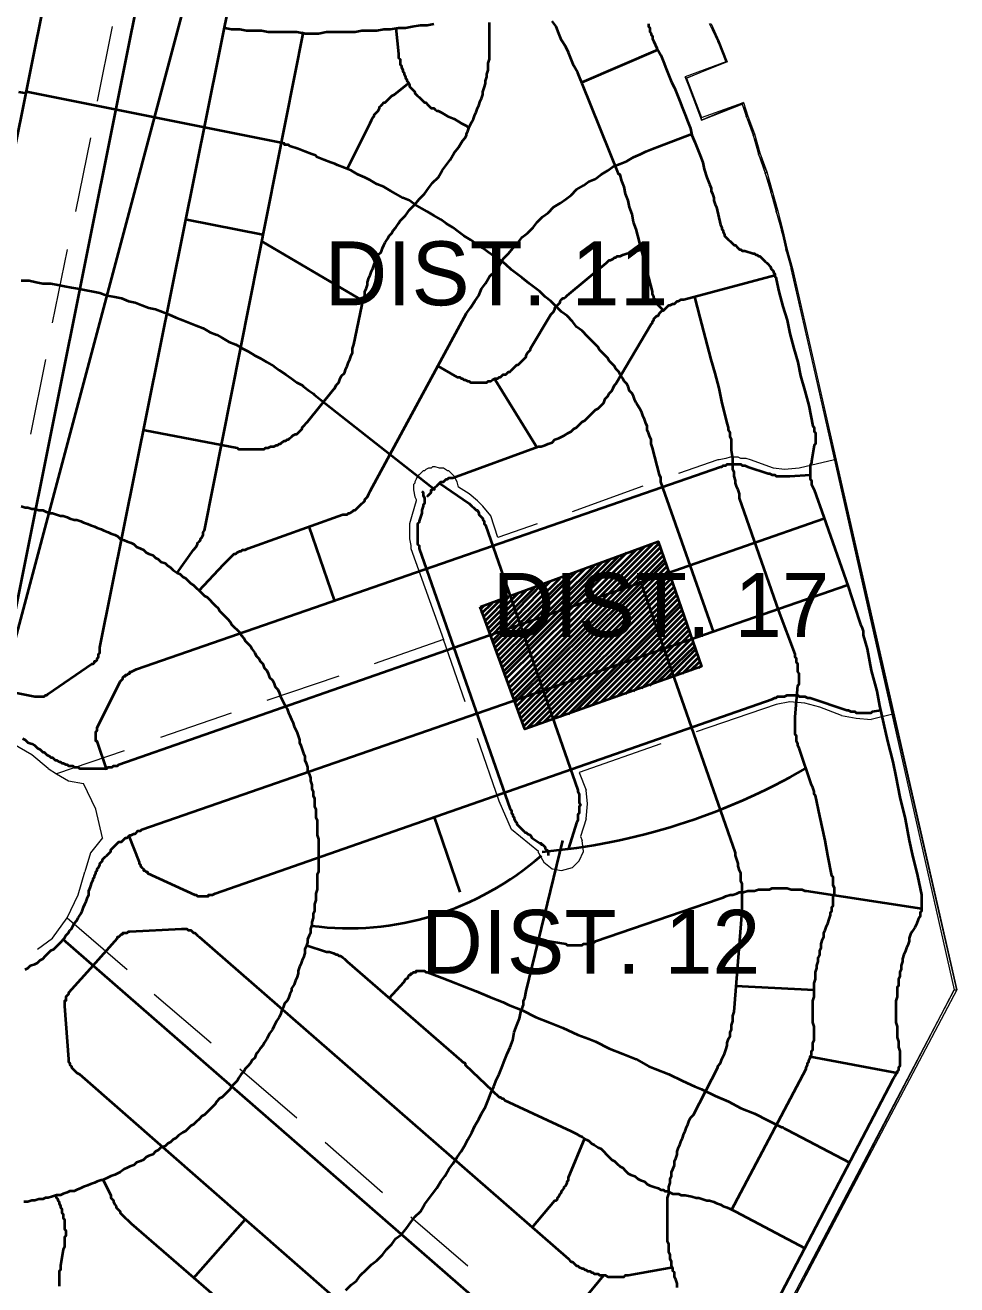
# Model space of a CAD drawing. Header units: inches. Extents: x 27 to 868, y 19 to 613.
# Drawn here: x 785.18 to 816.07, y 535.07 to 576.82 of the extents above; entities that cross this region are included whole.
import ezdxf

# ---------------------------------------------------------------- set-up
doc = ezdxf.new("R2010")
doc.units = ezdxf.units.IN
doc.header["$MEASUREMENT"] = 0
doc.layers.add('PDF_Geometry', color=7, linetype='Continuous')
doc.layers.add('PDF_Text', color=7, linetype='Continuous')
doc.styles.add('PDF Arial', font='arial.ttf')

msp = doc.modelspace()

# ---------------------------------------------------------------- linework, layer by layer
at = {"layer": 'PDF_Geometry', "color": 8, "lineweight": 35}
for points in [[(790.715, 578.442), (783.239, 581.549), (777.43, 585.377), (770.81, 577.226), (762.659, 567.183), (779.862, 551.421), (780.627, 552.322), (781.348, 552.817), (782.384, 553.223), (783.329, 553.313), (784.005, 553.223), (784.05, 553.493), (790.715, 578.442)], [(781.753, 557.411), (786.482, 580.918)], [(789.229, 579.297), (784.05, 553.493)], [(784.32, 554.799), (785.491, 554.574), (785.536, 554.574), (785.581, 554.574), (785.626, 554.574), (785.671, 554.574), (785.716, 554.574), (785.761, 554.574), (785.806, 554.574), (785.851, 554.619), (785.896, 554.619), (785.941, 554.664), (787.382, 555.655), (787.427, 555.655), (787.472, 555.7), (787.472, 555.745), (787.518, 555.745), (787.563, 555.79), (787.563, 555.835), (787.608, 555.88), (787.608, 555.925), (787.608, 555.97), (787.653, 556.015), (787.653, 556.105), (787.653, 556.195), (792.021, 577.901)], [(806.342, 567.363), (806.162, 567.543), (806.116, 567.588), (806.116, 567.634), (806.071, 567.634), (806.071, 567.679), (806.071, 567.724), (806.026, 567.769), (806.026, 567.814), (805.981, 567.904), (805.981, 567.994), (805.441, 570.065), (805.351, 570.291), (805.306, 570.561), (805.216, 570.786), (805.171, 571.011), (805.081, 571.236), (805.036, 571.461), (804.946, 571.687), (804.901, 571.867), (804.856, 571.867), (803.64, 574.884), (803.595, 575.019), (803.505, 575.244), (803.369, 575.469), (803.279, 575.695), (803.189, 575.92), (803.099, 576.1), (802.964, 576.325), (802.874, 576.55), (802.784, 576.775), (802.649, 576.956)], [(789.139, 563.4), (792.201, 562.815), (792.246, 562.77), (792.291, 562.77), (792.381, 562.77), (792.426, 562.77), (792.471, 562.77), (792.561, 562.77), (792.606, 562.77), (792.651, 562.77), (792.742, 562.77), (792.786, 562.77), (792.832, 562.77), (792.922, 562.77), (792.967, 562.77), (793.012, 562.77), (793.102, 562.77), (793.147, 562.815), (793.192, 562.815), (793.237, 562.815), (793.327, 562.86), (793.372, 562.86), (793.417, 562.86), (793.507, 562.905), (793.552, 562.905), (793.597, 562.95), (793.642, 562.95), (793.687, 562.995), (793.777, 563.04), (793.822, 563.04), (793.867, 563.085), (793.912, 563.085), (793.957, 563.13), (794.002, 563.175), (794.047, 563.22), (794.138, 563.265), (794.183, 563.265), (794.228, 563.31), (794.273, 563.355), (794.318, 563.4), (794.363, 563.445), (794.363, 563.49), (794.408, 563.535), (794.453, 563.58), (794.498, 563.626), (794.543, 563.671), (795.398, 564.751), (795.444, 564.796), (795.488, 564.886), (795.579, 564.977), (795.624, 565.112), (795.669, 565.202), (795.759, 565.292), (795.804, 565.427), (795.849, 565.517), (795.894, 565.652), (795.939, 565.742), (795.984, 565.877), (796.029, 565.967), (796.029, 566.102), (796.074, 566.237), (796.389, 567.769), (796.434, 567.859), (796.434, 567.994), (796.479, 568.084), (796.524, 568.219), (796.524, 568.309), (796.569, 568.444), (796.614, 568.534), (796.659, 568.669), (796.704, 568.759), (796.749, 568.894), (796.794, 568.985), (796.84, 569.12), (796.885, 569.21), (796.975, 569.3), (797.02, 569.435), (797.065, 569.525), (797.11, 569.615), (797.2, 569.75), (797.245, 569.84), (797.335, 569.93), (797.38, 570.02), (797.47, 570.11), (797.56, 570.245), (797.605, 570.336), (797.695, 570.426), (797.785, 570.516), (797.92, 570.696), (798.1, 570.876), (798.236, 571.056), (798.416, 571.236), (798.551, 571.416), (798.686, 571.596), (798.866, 571.777), (799.001, 572.002), (799.136, 572.182), (799.271, 572.362), (799.406, 572.587), (799.542, 572.767), (799.677, 572.993), (799.767, 573.083), (799.812, 573.173), (799.812, 573.218), (799.857, 573.308), (799.902, 573.443), (799.947, 573.533), (799.992, 573.623), (800.037, 573.713), (800.082, 573.848), (800.127, 573.938), (800.172, 574.073), (800.217, 574.163), (800.262, 574.299), (800.307, 574.389), (800.352, 574.524), (800.352, 574.614), (800.397, 574.749), (800.442, 574.884), (800.442, 574.974), (800.487, 575.109), (800.487, 575.199), (800.532, 575.334), (800.532, 575.469), (800.532, 575.559), (800.577, 575.695), (800.577, 575.83), (800.577, 575.92), (800.577, 576.055), (800.577, 576.19), (800.577, 576.28), (800.577, 576.415), (800.577, 576.55), (800.577, 576.64), (800.577, 576.775), (800.577, 576.91)], [(790.22, 558.672), (790.76, 559.437), (790.85, 559.527), (790.895, 559.618), (790.895, 559.663), (790.94, 559.708), (790.985, 559.753), (790.985, 559.798), (791.03, 559.843), (791.075, 559.933), (791.075, 559.978), (791.075, 560.023), (791.12, 560.068), (794.408, 576.595)], [(791.796, 576.73), (792.021, 576.685), (792.291, 576.685), (792.516, 576.64), (792.742, 576.64), (793.012, 576.64), (793.237, 576.595), (793.462, 576.595), (793.732, 576.595), (793.957, 576.595), (794.183, 576.595), (794.453, 576.55), (794.678, 576.55), (794.903, 576.55), (795.173, 576.595), (795.399, 576.595), (795.624, 576.595), (795.894, 576.595), (796.119, 576.595), (796.344, 576.64), (796.614, 576.64), (796.84, 576.64), (797.065, 576.685), (797.29, 576.685), (797.56, 576.73), (797.785, 576.73), (798.01, 576.775), (798.281, 576.82), (798.506, 576.82), (798.731, 576.865)], [(797.47, 576.73), (797.56, 575.875), (797.56, 575.74), (797.605, 575.695), (797.605, 575.65), (797.605, 575.559), (797.605, 575.514), (797.65, 575.469), (797.65, 575.424), (797.695, 575.334), (797.695, 575.289), (797.74, 575.244), (797.74, 575.199), (797.785, 575.109), (797.785, 575.064), (797.83, 575.019), (797.83, 574.974), (797.875, 574.929), (797.92, 574.839), (797.92, 574.794), (797.965, 574.749), (798.01, 574.704), (798.055, 574.659), (798.1, 574.614), (798.1, 574.569), (798.146, 574.524), (798.19, 574.479), (798.236, 574.434), (798.281, 574.389), (798.326, 574.344), (798.371, 574.299), (798.416, 574.253), (798.461, 574.253), (798.506, 574.208), (798.551, 574.163), (798.596, 574.118), (798.641, 574.073), (798.731, 574.073), (798.776, 574.028), (798.821, 573.983), (798.866, 573.983), (798.956, 573.938), (799.181, 573.803), (799.406, 573.713), (799.632, 573.578), (799.812, 573.488), (799.902, 573.398)], [(805.846, 576.865), (805.846, 576.775), (805.891, 576.73), (805.891, 576.685), (805.891, 576.595), (805.936, 576.55), (805.936, 576.505), (805.981, 576.46), (805.981, 576.37), (806.026, 576.28), (806.117, 576.055), (806.252, 575.83), (806.342, 575.604), (806.432, 575.379), (806.522, 575.154), (806.612, 574.929), (806.702, 574.749), (806.792, 574.524), (806.882, 574.299), (806.972, 574.073), (807.062, 573.848), (807.152, 573.623), (807.242, 573.398), (807.287, 573.173), (807.377, 572.948), (807.467, 572.722), (807.558, 572.497), (807.648, 572.272), (807.693, 572.047), (807.783, 571.777), (807.873, 571.551), (807.918, 571.416), (807.918, 571.326), (807.963, 571.236), (808.008, 571.101), (808.008, 571.011), (808.053, 570.876), (808.098, 570.786), (808.233, 570.2), (808.278, 570.11), (808.278, 570.065), (808.323, 570.02), (808.323, 569.975), (808.368, 569.885), (808.368, 569.84), (808.413, 569.795), (808.458, 569.75), (808.503, 569.705), (808.548, 569.66), (808.593, 569.615), (808.638, 569.57), (808.683, 569.525), (808.728, 569.525), (808.773, 569.48), (808.819, 569.435), (808.864, 569.39), (808.909, 569.39), (808.954, 569.345), (809.044, 569.345), (809.314, 569.255), (809.359, 569.255), (809.404, 569.21), (809.449, 569.21), (809.494, 569.165), (809.539, 569.165), (809.584, 569.12), (809.629, 569.075), (809.674, 569.03), (809.719, 568.985), (809.764, 568.94), (809.809, 568.895), (809.854, 568.849), (809.899, 568.804), (809.899, 568.759), (809.944, 568.714), (809.989, 568.669), (809.989, 568.624), (810.034, 568.579), (810.034, 568.534), (810.034, 568.489), (810.079, 568.444), (810.079, 568.399), (810.169, 567.994), (810.305, 567.498), (810.44, 567.048), (810.53, 566.598), (810.665, 566.102), (810.8, 565.652), (810.89, 565.202), (811.025, 564.706), (811.16, 564.211), (811.295, 563.535), (811.34, 563.49), (811.34, 563.445), (811.34, 563.355), (811.385, 563.31), (811.385, 563.265), (811.385, 563.22), (811.385, 563.175), (811.385, 563.13), (811.385, 563.085), (811.385, 563.04), (811.385, 562.995), (811.385, 562.95), (811.34, 562.905), (811.25, 562.365), (811.25, 562.32), (811.205, 562.23), (811.205, 562.185), (811.205, 562.139), (811.205, 562.094), (811.205, 562.004), (811.205, 561.959), (811.205, 561.914), (811.205, 561.824), (811.205, 561.779), (811.25, 561.734), (811.25, 561.644), (811.25, 561.599), (811.295, 561.509), (811.34, 561.419), (811.656, 560.518), (812.466, 558.222)], [(803.64, 574.929), (806.162, 576.01)], [(795.849, 572.047), (796.614, 573.578), (796.659, 573.668), (796.704, 573.758), (796.749, 573.803), (796.749, 573.848), (796.795, 573.893), (796.84, 573.938), (796.885, 573.983), (796.93, 574.073), (796.93, 574.118), (796.975, 574.163), (797.02, 574.208), (797.065, 574.253), (797.11, 574.253), (797.155, 574.299), (797.2, 574.344), (797.245, 574.389), (797.29, 574.434), (797.335, 574.479), (797.425, 574.524), (797.875, 574.884)], [(784.951, 574.614), (785.221, 574.569)], [(808.008, 556.69), (806.252, 561.689), (806.252, 561.779), (806.252, 561.824), (806.207, 561.914), (805.981, 562.815), (805.936, 562.95), (805.936, 563.085), (805.891, 563.175), (805.846, 563.31), (805.801, 563.4), (805.801, 563.535), (805.756, 563.626), (805.711, 563.761), (805.666, 563.851), (805.621, 563.986), (805.576, 564.076), (805.486, 564.211), (805.441, 564.301), (805.396, 564.391), (805.351, 564.526), (805.306, 564.616), (805.216, 564.706), (805.171, 564.841), (805.126, 564.931), (805.036, 565.022), (804.991, 565.112), (804.901, 565.247), (804.856, 565.337), (804.765, 565.427), (804.72, 565.517), (804.63, 565.607), (804.54, 565.697), (804.495, 565.787), (804.405, 565.877), (804.315, 565.967), (804.225, 566.057), (804.18, 566.147), (804.09, 566.237), (804, 566.328), (803.82, 566.508), (803.64, 566.688), (803.459, 566.823), (803.324, 567.003), (803.144, 567.183), (802.964, 567.318), (802.784, 567.498), (802.604, 567.679), (802.424, 567.814), (802.244, 567.994), (802.063, 568.129), (801.883, 568.264), (801.658, 568.444), (801.478, 568.579), (801.298, 568.714), (801.118, 568.894), (800.938, 569.03), (800.712, 569.165), (800.532, 569.3), (800.352, 569.435), (800.127, 569.57), (799.947, 569.705), (799.722, 569.84), (799.542, 569.975), (799.361, 570.11), (799.136, 570.245), (798.956, 570.381), (798.731, 570.516), (798.506, 570.651), (798.326, 570.741), (798.101, 570.876), (797.92, 571.011), (797.695, 571.101), (797.47, 571.236), (797.29, 571.326), (797.065, 571.461), (796.84, 571.551), (796.614, 571.687), (796.434, 571.777), (796.209, 571.867), (795.984, 572.002), (795.759, 572.092), (795.534, 572.182), (795.444, 572.227), (795.308, 572.272), (795.083, 572.362), (794.858, 572.452), (794.813, 572.497), (794.678, 572.542), (794.453, 572.632), (794.228, 572.722), (793.957, 572.812), (793.912, 572.857), (793.867, 572.857), (793.822, 572.857), (793.777, 572.857), (793.777, 572.902), (785.221, 574.614)], [(790.94, 558.086), (791.751, 558.942), (791.841, 559.032), (791.886, 559.077), (791.931, 559.122), (791.976, 559.167), (792.021, 559.212), (792.066, 559.257), (792.111, 559.302), (792.156, 559.302), (792.201, 559.347), (792.291, 559.392), (792.336, 559.392), (792.381, 559.437), (792.471, 559.437), (792.561, 559.482), (795.714, 560.608), (795.804, 560.608), (795.849, 560.608), (795.894, 560.653), (795.939, 560.653), (796.029, 560.698), (796.074, 560.743), (796.119, 560.743), (796.164, 560.788), (796.209, 560.834), (796.254, 560.878), (796.299, 560.924), (796.344, 560.969), (796.389, 561.014), (796.434, 561.059), (796.434, 561.104), (796.479, 561.149), (796.524, 561.194), (796.569, 561.284), (796.614, 561.374), (799.812, 567.273), (799.947, 567.453), (800.082, 567.679), (800.217, 567.859), (800.307, 568.084), (800.442, 568.264), (800.577, 568.489), (800.757, 568.669), (800.893, 568.849), (801.028, 569.075), (801.208, 569.255), (801.343, 569.435), (801.523, 569.615), (801.658, 569.795), (801.838, 569.93), (802.018, 570.11), (802.153, 570.291), (802.334, 570.471), (802.514, 570.606), (802.694, 570.786), (802.919, 570.921), (803.099, 571.056), (803.279, 571.191), (803.46, 571.371), (803.685, 571.506), (803.865, 571.642), (804.09, 571.732), (804.27, 571.867), (804.495, 572.002), (804.675, 572.137), (804.901, 572.227), (805.126, 572.317), (805.351, 572.452), (805.576, 572.542), (805.756, 572.632), (805.981, 572.722), (806.207, 572.812), (807.287, 573.218)], [(790.535, 570.381), (793.057, 569.885)], [(796.389, 567.679), (793.012, 569.66)], [(798.866, 565.517), (799.496, 565.157), (799.587, 565.157), (799.632, 565.112), (799.677, 565.112), (799.722, 565.067), (799.767, 565.067), (799.857, 565.022), (799.902, 565.022), (799.947, 564.977), (800.037, 564.977), (800.082, 564.977), (800.127, 564.977), (800.217, 564.977), (800.262, 564.977), (800.307, 564.977), (800.397, 564.977), (800.442, 564.977), (800.487, 564.977), (800.532, 565.022), (800.577, 565.022), (800.622, 565.022), (800.667, 565.067), (800.757, 565.112), (800.848, 565.112), (800.892, 565.157), (800.938, 565.157), (800.983, 565.202), (801.028, 565.247), (801.118, 565.247), (801.163, 565.292), (801.208, 565.337), (801.253, 565.337), (801.298, 565.382), (801.343, 565.427), (801.388, 565.472), (801.433, 565.517), (801.478, 565.562), (801.523, 565.562), (801.568, 565.607), (801.613, 565.652), (801.658, 565.697), (801.703, 565.742), (801.748, 565.787), (801.793, 565.832), (801.793, 565.877), (801.838, 565.967), (801.883, 566.012), (801.928, 566.057), (801.928, 566.102), (802.604, 567.228), (802.649, 567.273), (802.694, 567.318), (802.739, 567.408), (802.739, 567.453), (802.784, 567.498), (802.829, 567.543), (802.919, 567.634), (802.919, 567.679), (802.964, 567.724), (803.009, 567.769), (803.054, 567.769), (803.099, 567.814), (803.144, 567.859), (804.45, 568.939), (804.495, 568.985), (804.54, 569.03), (804.585, 569.03), (804.675, 569.075), (804.72, 569.12), (804.765, 569.12), (804.81, 569.165), (804.855, 569.165), (804.901, 569.165), (804.991, 569.21), (805.126, 569.255), (805.621, 569.39)], [(785.041, 568.354), (785.311, 568.354), (785.536, 568.309), (785.761, 568.264), (786.031, 568.264), (786.257, 568.219), (786.482, 568.174), (786.707, 568.129), (786.977, 568.084), (787.202, 568.039), (787.427, 567.994), (787.653, 567.949), (787.878, 567.859), (788.148, 567.814), (788.373, 567.769), (788.598, 567.679), (788.824, 567.634), (789.049, 567.543), (789.274, 567.453), (789.499, 567.408), (789.724, 567.318), (789.949, 567.228), (790.175, 567.138), (790.4, 567.048), (790.625, 566.958), (790.85, 566.868), (791.075, 566.778), (791.3, 566.643), (791.526, 566.553), (791.706, 566.463), (791.931, 566.328), (792.156, 566.237), (792.381, 566.102), (792.561, 566.012), (792.786, 565.877), (792.967, 565.787), (793.192, 565.652), (793.417, 565.517), (793.597, 565.382), (793.822, 565.247), (794.002, 565.112), (794.183, 564.977), (794.363, 564.886), (794.408, 564.841), (794.588, 564.706), (794.723, 564.616), (794.768, 564.571), (794.993, 564.391), (798.776, 561.419)], [(798.506, 561.194), (798.551, 561.239), (798.596, 561.284), (798.641, 561.329), (798.641, 561.419), (798.686, 561.419), (798.731, 561.464), (798.776, 561.509), (798.821, 561.554), (798.866, 561.599), (798.911, 561.644), (798.956, 561.689), (799.046, 561.689), (799.091, 561.734), (799.136, 561.779), (799.181, 561.779), (799.226, 561.824), (799.271, 561.824), (799.361, 561.824), (802.199, 562.86), (802.289, 562.86), (802.424, 562.905), (802.514, 562.95), (802.649, 562.995), (802.739, 563.085), (802.874, 563.13), (802.964, 563.175), (803.054, 563.22), (803.189, 563.31), (803.279, 563.355), (803.369, 563.445), (803.459, 563.49), (803.55, 563.58), (803.64, 563.671), (803.73, 563.716), (803.82, 563.806), (803.91, 563.896), (804, 563.986), (804.09, 564.076), (804.18, 564.121), (804.27, 564.211), (804.36, 564.301), (804.405, 564.436), (804.495, 564.526), (804.54, 564.616), (804.63, 564.706), (804.675, 564.796), (804.72, 564.886), (804.765, 564.931), (805.936, 566.913), (805.981, 566.958), (805.981, 567.003), (806.026, 567.048), (806.026, 567.093), (806.071, 567.138), (806.116, 567.183), (806.161, 567.183), (806.207, 567.273), (806.251, 567.318), (806.297, 567.363), (806.342, 567.363), (806.387, 567.408), (806.432, 567.453), (806.477, 567.498), (806.522, 567.543), (806.567, 567.543), (806.657, 567.588), (806.702, 567.588), (806.747, 567.634), (806.792, 567.679), (806.837, 567.679), (806.927, 567.724), (806.972, 567.724), (807.017, 567.724), (810.034, 568.534)], [(810.169, 557.411), (808.864, 561.149), (808.864, 561.284), (808.818, 561.419), (808.773, 561.509), (808.728, 561.644), (808.728, 561.734), (808.683, 561.869), (808.683, 562.004), (808.638, 562.094), (808.638, 562.229), (808.638, 562.365), (808.638, 562.455), (808.593, 562.725), (808.593, 562.815), (808.593, 562.95), (808.593, 563.085), (808.548, 563.175), (808.548, 563.31), (808.503, 563.4), (808.503, 563.49), (808.458, 563.626), (808.278, 564.346), (808.188, 564.796), (808.053, 565.292), (807.918, 565.742), (807.738, 566.463), (807.558, 567.138), (807.377, 567.814)], [(802.153, 562.815), (800.757, 565.067)], [(787.878, 552.142), (787.563, 553.088), (787.518, 553.088), (787.518, 553.133), (787.518, 553.178), (787.518, 553.223), (787.518, 553.268), (787.518, 553.313), (787.518, 553.358), (787.518, 553.403), (787.563, 553.448), (787.563, 553.493), (787.563, 553.538), (788.328, 555.069), (788.373, 555.114), (788.418, 555.159), (788.418, 555.204), (788.463, 555.249), (788.508, 555.249), (788.508, 555.294), (788.553, 555.294), (788.598, 555.339), (788.643, 555.339), (788.643, 555.384), (788.688, 555.384), (788.779, 555.429), (788.869, 555.474), (808.233, 562.184), (808.278, 562.184), (808.323, 562.229), (808.368, 562.229), (808.413, 562.229), (808.458, 562.275), (808.548, 562.275), (808.593, 562.275), (808.638, 562.275), (808.728, 562.275), (808.773, 562.275), (808.819, 562.275), (808.909, 562.275), (808.954, 562.229), (808.999, 562.229), (809.044, 562.229), (809.134, 562.184), (809.809, 561.959), (809.854, 561.959), (809.944, 561.914), (809.989, 561.914), (810.034, 561.914), (810.079, 561.869), (810.169, 561.869), (810.215, 561.869), (810.26, 561.869), (810.305, 561.869), (810.395, 561.869), (810.44, 561.869), (810.53, 561.869), (811.205, 561.914)], [(798.911, 561.644), (799.902, 560.969), (799.947, 560.924), (799.992, 560.878), (800.037, 560.833), (800.082, 560.788), (800.127, 560.743), (800.172, 560.743), (800.217, 560.653), (800.217, 560.608), (800.262, 560.563), (800.307, 560.518), (800.352, 560.473), (800.352, 560.428), (800.397, 560.383), (800.397, 560.338), (800.397, 560.293), (800.442, 560.248), (803.505, 551.466), (803.505, 551.421), (803.55, 551.331), (803.55, 551.286), (803.55, 551.241), (803.55, 551.151), (803.55, 551.106), (803.55, 551.061), (803.595, 550.971), (803.55, 550.926), (803.55, 550.881), (803.55, 550.791), (803.55, 550.746), (803.55, 550.701), (803.505, 550.656), (803.505, 550.611), (803.505, 550.476), (803.46, 550.386), (803.189, 549.53)], [(798.326, 561.374), (798.371, 561.329), (798.371, 561.284), (798.371, 561.239), (798.416, 561.149), (798.416, 561.104), (798.416, 561.059), (798.416, 560.969), (798.371, 560.924), (798.371, 560.878), (798.326, 560.743), (798.326, 560.653), (798.236, 560.383), (798.236, 560.338), (798.19, 560.293), (798.19, 560.203), (798.19, 560.158), (798.19, 560.113), (798.19, 560.068), (798.19, 559.978), (798.19, 559.933), (798.19, 559.888), (798.19, 559.798), (798.19, 559.753), (798.19, 559.708), (798.19, 559.618), (798.236, 559.572), (798.236, 559.527), (798.236, 559.482), (801.253, 550.836), (801.298, 550.791), (801.298, 550.701), (801.343, 550.656), (801.343, 550.611), (801.388, 550.566), (801.388, 550.521), (801.433, 550.431), (801.478, 550.386), (801.478, 550.341), (801.523, 550.296), (801.568, 550.251), (801.613, 550.206), (801.658, 550.16), (801.703, 550.115), (801.748, 550.07), (801.793, 550.07), (801.838, 550.025), (801.928, 549.98), (801.973, 549.89), (802.244, 549.71), (802.289, 549.71), (802.289, 549.665), (802.334, 549.665), (802.379, 549.62), (802.424, 549.575), (802.424, 549.53), (802.469, 549.485), (802.514, 549.44), (802.514, 549.395), (802.514, 549.305)], [(785.041, 560.878), (785.176, 560.833), (785.266, 560.833), (785.401, 560.788), (785.491, 560.788), (785.626, 560.743), (785.761, 560.743), (785.851, 560.698), (785.986, 560.653), (786.077, 560.653), (786.212, 560.608), (786.347, 560.563), (786.437, 560.563), (786.572, 560.518), (786.662, 560.473), (786.797, 560.428), (786.887, 560.428), (787.022, 560.383), (787.112, 560.338), (787.247, 560.293), (787.338, 560.248), (787.473, 560.203), (787.563, 560.158), (787.698, 560.113), (787.788, 560.068), (787.923, 560.023), (788.013, 559.978), (788.148, 559.933), (788.238, 559.888), (788.328, 559.798), (788.463, 559.753), (788.553, 559.708), (788.688, 559.663), (788.779, 559.618), (788.869, 559.527), (789.004, 559.482), (789.094, 559.437), (789.184, 559.347), (789.274, 559.302), (789.409, 559.257), (789.499, 559.167), (789.589, 559.122), (789.679, 559.032), (789.814, 558.987), (789.904, 558.897), (789.994, 558.852), (790.085, 558.762), (790.22, 558.672), (790.31, 558.627), (790.4, 558.537), (790.49, 558.492), (790.58, 558.402), (790.67, 558.312), (790.76, 558.267), (790.85, 558.176), (790.94, 558.086), (791.03, 557.996), (791.12, 557.906), (791.21, 557.861), (791.3, 557.771), (791.39, 557.681), (791.481, 557.591), (791.571, 557.501), (791.616, 557.411), (791.706, 557.321), (791.796, 557.231), (791.886, 557.141), (791.976, 557.051), (792.021, 556.961), (792.111, 556.87), (792.201, 556.78), (792.291, 556.69), (792.336, 556.6), (792.426, 556.51), (792.471, 556.42), (792.561, 556.33), (792.651, 556.24), (792.697, 556.15), (792.787, 556.015), (792.832, 555.925), (792.922, 555.835), (792.967, 555.745), (793.057, 555.655), (793.102, 555.519), (793.192, 555.429), (793.237, 555.339), (793.282, 555.204), (793.372, 555.114), (793.417, 555.024), (793.462, 554.889), (793.552, 554.799), (793.597, 554.709), (793.642, 554.574), (793.687, 554.484), (793.732, 554.394), (793.822, 554.214), (793.867, 554.168), (793.912, 554.033), (793.957, 553.943), (794.002, 553.808), (794.047, 553.718), (794.093, 553.583), (794.138, 553.493), (794.183, 553.403), (794.228, 553.268), (794.273, 553.133), (794.273, 553.043), (794.318, 552.953), (794.363, 552.817), (794.408, 552.682), (794.453, 552.592), (794.453, 552.457), (794.498, 552.367), (794.543, 552.232), (794.543, 552.097), (794.588, 552.007), (794.633, 551.872), (794.633, 551.782), (794.678, 551.647), (794.678, 551.511), (794.723, 551.421), (794.723, 551.286), (794.768, 551.196), (794.768, 551.061), (794.768, 550.926), (794.813, 550.836), (794.813, 550.701), (794.813, 550.566), (794.858, 550.476), (794.858, 550.341), (794.858, 550.206), (794.858, 550.115), (794.858, 549.98), (794.903, 549.845), (794.903, 549.755), (794.903, 549.62), (794.903, 549.485), (794.903, 549.395), (794.903, 549.26), (794.903, 549.125), (794.903, 549.035), (794.903, 548.9), (794.903, 548.764), (794.858, 548.674), (794.858, 548.539), (794.858, 548.404), (794.858, 548.314), (794.858, 548.179), (794.813, 548.044), (794.813, 547.954), (794.813, 547.819), (794.768, 547.684), (794.768, 547.594), (794.768, 547.458), (794.723, 547.368), (794.723, 547.233), (794.678, 547.098), (794.678, 547.008), (794.633, 546.873), (794.633, 546.738), (794.588, 546.648), (794.543, 546.513), (794.543, 546.423), (794.498, 546.288), (794.453, 546.197), (794.453, 546.062), (794.408, 545.927), (794.363, 545.837), (794.318, 545.702), (794.273, 545.612), (794.228, 545.477), (794.228, 545.387), (794.183, 545.252), (794.138, 545.162), (794.093, 545.027), (794.002, 544.892), (794.002, 544.801), (793.957, 544.711), (793.912, 544.576), (793.867, 544.486), (793.777, 544.396), (793.732, 544.261), (793.687, 544.171), (793.642, 544.036), (793.597, 543.946), (793.507, 543.811), (793.462, 543.721), (793.417, 543.631), (793.372, 543.541), (793.282, 543.405), (793.237, 543.315), (793.192, 543.225), (793.102, 543.09), (793.057, 543), (792.967, 542.91), (792.877, 542.775), (792.832, 542.73), (792.787, 542.595), (792.697, 542.505), (792.651, 542.415), (792.561, 542.325)], [(785.086, 553.178), (785.176, 553.133), (785.266, 553.043), (785.401, 552.998), (785.491, 552.953), (785.581, 552.862), (785.671, 552.817), (785.761, 552.727), (785.806, 552.727), (785.896, 552.637), (785.986, 552.592), (786.032, 552.547), (786.077, 552.547), (786.122, 552.502), (786.167, 552.457), (786.212, 552.457), (786.302, 552.412), (786.347, 552.412), (786.392, 552.367), (786.437, 552.367), (786.527, 552.322), (786.572, 552.322), (786.617, 552.277), (786.707, 552.277), (786.752, 552.277), (786.797, 552.232), (786.842, 552.232), (786.932, 552.232), (786.977, 552.187), (787.022, 552.187), (787.112, 552.187), (787.157, 552.187), (787.247, 552.187), (787.338, 552.187), (787.383, 552.187), (787.473, 552.187), (787.518, 552.187), (787.563, 552.187), (787.653, 552.187), (787.698, 552.187), (787.743, 552.187), (787.833, 552.187), (787.878, 552.187), (787.923, 552.232), (788.013, 552.232), (788.058, 552.232), (788.103, 552.277), (788.148, 552.277), (788.238, 552.277), (788.283, 552.322), (811.656, 560.473)], [(795.444, 557.726), (794.588, 560.203)], [(785.176, 545.522), (785.266, 545.567), (785.356, 545.657), (785.491, 545.702), (785.581, 545.747), (785.671, 545.837), (785.761, 545.882), (785.851, 545.972), (785.941, 546.062), (786.031, 546.153), (786.122, 546.198), (786.212, 546.288), (786.302, 546.378), (786.392, 546.468), (786.437, 546.513), (786.482, 546.558), (786.527, 546.648), (786.617, 546.738), (786.662, 546.828), (786.707, 546.873), (786.752, 546.963), (786.797, 547.053), (786.887, 547.143), (786.932, 547.233), (787.022, 547.368), (787.067, 547.458), (787.112, 547.594), (787.157, 547.684), (787.202, 547.774), (787.247, 547.909), (787.292, 547.999), (787.292, 548.134), (787.337, 548.269), (787.383, 548.404), (787.427, 548.494), (787.427, 548.539), (787.473, 548.584), (787.473, 548.629), (787.518, 548.719), (787.518, 548.764), (787.563, 548.809), (787.563, 548.855), (787.608, 548.9), (787.653, 548.99), (787.653, 549.035), (787.698, 549.08), (787.743, 549.125), (787.743, 549.17), (787.788, 549.215), (787.833, 549.26), (787.878, 549.305), (787.923, 549.35), (787.968, 549.395), (788.013, 549.44), (788.013, 549.485), (788.058, 549.53), (788.103, 549.575), (788.148, 549.62), (788.193, 549.665), (788.238, 549.71), (788.283, 549.755), (788.373, 549.755), (788.418, 549.8), (788.463, 549.845), (788.508, 549.89), (788.553, 549.89), (788.598, 549.935), (788.643, 549.98), (788.688, 549.98), (788.779, 550.025), (788.824, 550.025), (788.869, 550.07), (788.914, 550.115), (789.004, 550.115), (789.049, 550.16), (812.421, 558.267)], [(806.792, 534.984), (806.792, 535.119), (806.747, 535.254), (806.702, 535.344), (806.702, 535.48), (806.657, 535.525), (806.657, 535.615), (806.612, 535.705), (806.612, 535.84), (806.567, 535.93), (806.567, 536.065), (806.522, 536.155), (806.522, 536.29), (806.522, 536.425), (806.477, 536.515), (806.477, 536.65), (806.477, 536.786), (806.477, 536.876), (806.477, 537.011), (806.477, 537.146), (806.477, 537.236), (806.477, 537.371), (806.477, 537.506), (806.477, 537.596), (806.477, 537.731), (806.477, 537.866), (806.477, 537.956), (806.522, 538.091), (806.522, 538.227), (806.522, 538.317), (806.567, 538.452), (806.567, 538.587), (806.612, 538.677), (806.612, 538.812), (806.657, 538.902), (806.702, 539.037), (806.702, 539.172), (806.747, 539.262), (806.792, 539.397), (806.792, 539.488), (806.837, 539.623), (806.882, 539.713), (806.927, 539.848), (806.972, 539.938), (807.017, 540.073), (807.062, 540.163), (807.107, 540.298), (807.152, 540.388), (807.197, 540.523), (807.242, 540.613), (807.332, 540.703), (808.143, 542.28), (808.143, 542.325), (808.233, 542.415), (808.278, 542.55), (808.323, 542.64), (808.368, 542.73), (808.413, 542.865), (808.458, 543), (808.458, 543.09), (808.503, 543.225), (808.548, 543.315), (808.548, 543.451), (808.593, 543.541), (808.593, 543.676), (808.638, 543.811), (808.638, 543.901), (808.638, 543.991), (808.683, 544.126), (808.954, 547.458), (808.954, 547.504), (808.954, 547.639), (808.954, 547.729), (808.954, 547.864), (808.954, 547.999), (808.954, 548.089), (808.954, 548.224), (808.954, 548.359), (808.909, 548.449), (808.909, 548.584), (808.909, 548.719), (808.864, 548.809), (808.819, 548.945), (808.819, 549.035), (808.773, 549.17), (808.728, 549.305), (808.728, 549.395), (805.576, 558.402)], [(812.466, 558.222), (812.827, 557.096), (812.872, 556.961), (812.917, 556.871), (812.962, 556.735), (812.962, 556.6), (813.097, 556.15), (813.232, 555.429), (813.412, 554.754), (813.502, 554.259), (813.637, 553.673), (813.772, 553.088), (813.952, 552.412), (814.042, 551.917), (814.178, 551.241), (814.358, 550.521), (814.493, 549.8), (814.583, 549.35), (814.763, 548.629), (814.898, 547.999), (814.898, 547.954), (814.898, 547.864), (814.898, 547.819), (814.898, 547.774), (814.898, 547.684), (814.898, 547.639), (814.898, 547.594), (814.898, 547.504), (814.898, 547.458), (814.853, 547.413), (814.853, 547.368), (814.853, 547.278), (814.808, 547.233), (814.718, 547.008), (814.673, 546.918), (814.583, 546.783), (814.538, 546.693), (814.493, 546.558), (814.493, 546.468), (814.448, 546.333), (814.403, 546.243), (814.358, 546.107), (814.313, 546.017), (814.268, 545.882), (814.268, 545.792), (814.223, 545.657), (814.223, 545.522), (814.178, 545.432), (814.178, 545.297), (814.132, 545.207), (814.132, 545.117), (814.132, 544.982), (814.087, 544.937), (814.087, 544.802), (814.087, 544.711), (814.087, 544.621), (814.042, 544.486), (814.042, 544.396), (814.042, 544.261), (814.042, 544.216), (814.042, 544.126), (814.042, 543.991), (814.042, 543.856), (814.042, 543.766), (814.087, 543.631), (814.087, 543.496), (814.087, 543.405), (814.087, 543.27), (814.132, 543.135), (814.132, 543.045), (814.132, 542.955), (814.178, 542.82), (814.178, 542.73), (814.178, 542.685), (814.178, 542.64), (814.178, 542.55), (814.178, 542.505), (814.178, 542.46), (814.178, 542.37), (814.178, 542.325), (814.132, 542.28), (814.132, 542.19), (814.087, 542.145), (814.087, 542.1), (814.042, 542.054), (813.997, 541.964), (813.952, 541.874), (809.989, 534.309)], [(808.593, 537.551), (811.07, 542.235), (811.07, 542.28), (811.115, 542.37), (811.115, 542.415), (811.16, 542.46), (811.16, 542.505), (811.205, 542.595), (811.205, 542.64), (811.25, 542.685), (811.25, 542.73), (811.25, 542.82), (811.295, 542.865), (811.295, 542.955), (811.295, 543.045), (811.295, 543.09), (811.34, 543.18), (811.34, 543.225), (811.34, 543.27), (811.34, 543.36), (811.34, 543.405), (811.34, 543.45), (811.34, 543.495), (811.34, 543.631), (811.295, 543.766), (811.295, 543.901), (811.295, 543.991), (811.295, 544.126), (811.295, 544.261), (811.295, 544.351), (811.295, 544.486), (811.34, 544.621), (811.34, 544.711), (811.34, 544.847), (811.34, 544.982), (811.34, 545.072), (811.385, 545.207), (811.385, 545.297), (811.385, 545.432), (811.43, 545.567), (811.43, 545.657), (811.475, 545.792), (811.475, 545.927), (811.521, 546.017), (811.521, 546.153), (811.566, 546.243), (811.566, 546.378), (811.611, 546.513), (811.656, 546.603), (811.656, 546.738), (811.701, 546.828), (811.746, 546.963), (811.791, 547.053), (811.836, 547.188), (811.881, 547.323), (811.881, 547.413), (811.926, 547.458), (811.926, 547.549), (811.926, 547.594), (811.971, 547.639), (811.971, 547.729), (811.971, 547.774), (811.971, 547.819), (811.971, 547.909), (811.971, 547.954), (812.016, 547.999), (812.016, 548.044), (812.016, 548.134), (812.016, 548.179), (812.016, 548.224), (811.971, 548.314), (811.971, 548.359), (811.971, 548.404), (811.971, 548.494), (811.971, 548.539), (811.971, 548.584), (811.926, 548.629), (811.791, 549.305), (811.701, 549.8), (811.521, 550.611), (811.385, 551.286), (811.34, 551.331), (811.34, 551.376), (811.34, 551.421), (811.295, 551.557), (811.25, 551.647), (810.845, 552.863), (810.8, 552.953), (810.8, 552.998), (810.755, 553.088), (810.755, 553.133), (810.755, 553.178), (810.755, 553.268), (810.71, 553.313), (810.71, 553.358), (810.71, 553.448), (810.71, 553.493), (810.71, 553.538), (810.71, 553.628), (810.71, 553.673), (810.71, 553.718), (810.71, 553.808), (810.71, 553.898), (810.8, 554.934), (810.845, 554.979), (810.845, 555.024), (810.845, 555.114), (810.845, 555.159), (810.845, 555.204), (810.845, 555.294), (810.845, 555.339), (810.8, 555.384), (810.8, 555.474), (810.8, 555.519), (810.8, 555.565), (810.8, 555.655), (810.755, 555.7), (810.755, 555.745), (810.755, 555.835), (810.71, 555.88), (810.71, 555.97), (810.169, 557.411)], [(788.598, 549.98), (788.959, 549.08), (788.959, 549.035), (789.004, 548.99), (789.004, 548.945), (789.049, 548.9), (789.094, 548.855), (789.094, 548.809), (789.139, 548.809), (789.184, 548.764), (789.229, 548.764), (789.229, 548.719), (790.805, 547.999), (790.85, 547.999), (790.895, 547.954), (790.94, 547.954), (790.985, 547.954), (791.03, 547.954), (791.075, 547.954), (791.12, 547.954), (791.165, 547.954), (791.21, 547.954), (791.255, 547.954), (791.255, 547.999), (791.39, 547.999), (791.481, 548.044), (809.944, 554.484), (810.034, 554.529), (810.079, 554.529), (810.125, 554.574), (810.215, 554.574), (810.26, 554.574), (810.305, 554.574), (810.35, 554.574), (810.44, 554.619), (810.485, 554.619), (810.53, 554.619), (810.62, 554.619), (810.665, 554.619), (810.71, 554.619), (810.8, 554.619), (810.845, 554.574), (810.89, 554.574), (810.98, 554.574), (811.025, 554.574), (811.115, 554.529), (811.205, 554.529), (812.421, 554.123), (812.466, 554.123), (812.556, 554.078), (812.646, 554.078), (812.691, 554.078), (812.736, 554.033), (812.827, 554.033), (812.871, 554.033), (812.917, 554.033), (813.007, 554.033), (813.052, 554.033), (813.097, 554.033), (813.142, 554.033), (813.187, 554.033), (813.232, 554.033), (813.277, 554.078), (813.547, 554.123)], [(798.731, 550.611), (799.587, 548.089)], [(795.804, 534.894), (795.984, 535.074), (796.164, 535.209), (796.299, 535.39), (796.479, 535.57), (796.659, 535.75), (796.84, 535.885), (797.02, 536.065), (797.155, 536.245), (797.335, 536.425), (797.47, 536.605), (797.65, 536.74), (797.83, 536.966), (797.965, 537.146), (798.101, 537.326), (798.281, 537.506), (798.416, 537.731), (798.551, 537.911), (798.686, 538.091), (798.821, 538.272), (798.956, 538.497), (799.091, 538.677), (799.226, 538.902), (799.361, 539.082), (799.497, 539.307), (799.632, 539.488), (799.767, 539.713), (799.857, 539.893), (799.992, 540.118), (800.082, 540.343), (800.217, 540.568), (800.307, 540.748), (800.442, 540.974), (800.532, 541.199), (800.622, 541.424), (800.712, 541.649), (800.803, 541.874), (800.893, 542.054), (800.983, 542.28), (801.073, 542.505), (801.163, 542.73), (801.253, 542.955), (801.343, 543.18), (801.388, 543.451), (801.478, 543.676), (801.568, 543.901), (801.613, 544.126), (801.703, 544.351), (801.703, 544.486), (801.748, 544.576), (801.793, 544.802), (803.009, 549.8)], [(802.199, 546.513), (803.099, 546.378), (803.144, 546.333), (803.234, 546.333), (803.279, 546.333), (803.324, 546.333), (803.414, 546.333), (803.46, 546.333), (803.505, 546.333), (803.595, 546.333), (803.64, 546.333), (803.685, 546.378), (803.775, 546.378), (803.82, 546.378), (803.865, 546.378), (803.955, 546.423), (804, 546.423), (804.045, 546.423), (804.09, 546.468), (808.188, 547.864), (808.323, 547.909), (808.413, 547.954), (808.548, 547.999), (808.638, 547.999), (808.773, 548.044), (808.864, 548.089), (808.999, 548.089), (809.134, 548.134), (809.224, 548.134), (809.359, 548.134), (809.494, 548.179), (809.584, 548.179), (809.719, 548.179), (809.854, 548.179), (809.944, 548.224), (810.079, 548.224), (810.215, 548.224), (810.305, 548.224), (810.44, 548.224), (810.575, 548.179), (810.665, 548.179), (810.8, 548.179), (810.935, 548.179), (811.025, 548.134), (811.07, 548.134), (814.898, 547.549)], [(804.27, 530.976), (786.437, 546.513)], [(787.427, 545.657), (788.238, 546.558), (788.238, 546.603), (788.283, 546.603), (788.328, 546.648), (788.373, 546.693), (788.418, 546.693), (788.418, 546.738), (788.463, 546.738), (788.508, 546.738), (788.553, 546.738), (788.598, 546.783), (788.643, 546.783), (790.355, 546.873), (790.4, 546.873), (790.445, 546.873), (790.49, 546.873), (790.535, 546.873), (790.58, 546.828), (790.625, 546.828), (790.67, 546.828), (790.715, 546.783), (790.76, 546.738), (790.805, 546.738), (790.895, 546.648), (790.94, 546.603), (803.189, 535.93), (803.234, 535.885), (803.279, 535.84), (803.324, 535.84), (803.369, 535.795), (803.414, 535.75), (803.459, 535.705), (803.505, 535.705), (803.55, 535.66), (803.64, 535.615), (803.685, 535.615), (803.73, 535.57), (803.775, 535.57), (803.82, 535.525), (803.91, 535.525), (803.955, 535.48), (804, 535.48), (804.045, 535.434), (804.135, 535.434), (804.18, 535.434), (804.225, 535.389), (804.315, 535.389), (804.36, 535.389), (804.405, 535.389), (804.495, 535.344), (804.54, 535.344), (804.585, 535.344), (804.675, 535.344), (804.72, 535.344), (804.765, 535.344), (804.855, 535.344), (804.901, 535.344), (804.946, 535.344), (805.036, 535.344), (805.081, 535.389), (805.171, 535.389), (806.657, 535.66)], [(794.498, 546.333), (795.173, 546.107), (795.263, 546.107), (795.398, 546.062), (795.488, 546.017), (795.534, 546.017), (795.579, 545.972), (795.624, 545.972), (795.714, 545.927), (795.759, 545.882), (795.804, 545.837), (795.849, 545.792), (799.632, 542.505), (799.677, 542.46), (799.767, 542.415), (799.767, 542.37), (800.893, 541.289), (800.938, 541.289), (800.983, 541.244), (801.028, 541.244), (801.073, 541.199), (803.279, 540.163), (803.369, 540.118), (803.459, 540.073), (803.55, 540.028), (803.64, 539.983), (803.775, 539.893), (803.865, 539.848), (803.955, 539.758), (804.045, 539.713), (804.18, 539.623), (804.27, 539.578), (804.36, 539.488), (804.45, 539.397), (804.495, 539.352), (804.63, 539.217), (804.72, 539.172), (804.81, 539.082), (804.901, 538.992), (804.991, 538.947), (805.081, 538.857), (805.171, 538.767), (805.261, 538.722), (805.396, 538.677), (805.486, 538.587), (805.576, 538.542), (805.711, 538.497), (805.801, 538.407), (805.891, 538.362), (806.026, 538.317), (806.162, 538.272), (806.252, 538.227), (806.342, 538.227), (806.387, 538.182), (806.477, 538.182), (806.567, 538.137), (806.657, 538.091), (806.702, 538.091), (806.837, 538.091), (806.927, 538.046), (807.062, 538.046), (807.287, 538.001), (807.422, 537.956), (807.512, 537.956), (807.648, 537.911), (807.783, 537.866), (807.873, 537.866), (808.008, 537.821), (808.098, 537.776), (808.233, 537.731), (808.323, 537.686), (808.458, 537.641), (808.548, 537.596), (808.638, 537.551), (808.728, 537.506), (811.025, 536.29)], [(787.427, 545.657), (786.617, 544.756), (786.617, 544.711), (786.572, 544.666), (786.527, 544.621), (786.527, 544.576), (786.527, 544.531), (786.527, 544.486), (786.482, 544.486), (786.482, 544.441), (786.482, 544.396), (786.482, 544.351), (786.482, 544.306), (786.617, 542.55), (786.617, 542.505), (786.617, 542.46), (786.662, 542.415), (786.662, 542.37), (786.707, 542.325), (786.707, 542.28), (786.752, 542.235), (786.797, 542.19), (786.842, 542.144), (786.887, 542.099), (786.977, 542.054), (799.632, 530.976)], [(797.245, 544.576), (797.74, 545.117), (797.785, 545.207), (797.875, 545.252), (797.875, 545.297), (797.92, 545.342), (797.965, 545.342), (797.965, 545.387), (798.01, 545.387), (798.055, 545.432), (798.101, 545.432), (798.146, 545.432), (798.146, 545.477), (798.191, 545.477), (798.236, 545.477), (798.281, 545.477), (798.326, 545.477), (798.371, 545.477), (798.416, 545.477), (798.461, 545.432), (798.506, 545.432), (799.001, 545.252), (799.451, 545.072), (799.677, 544.982), (800.127, 544.801), (800.577, 544.621), (801.028, 544.441), (801.208, 544.351), (801.658, 544.171), (802.108, 543.946), (802.559, 543.766), (803.009, 543.586), (803.505, 543.36), (803.865, 543.225), (804.09, 543.135), (804.54, 542.91), (804.991, 542.73), (805.441, 542.55), (805.846, 542.325), (806.071, 542.235), (806.522, 542.054), (806.972, 541.829), (807.377, 541.649), (807.603, 541.559), (808.053, 541.334), (808.503, 541.154), (808.909, 540.929), (809.359, 540.748), (809.809, 540.523), (810.26, 540.298), (810.305, 540.298), (810.35, 540.253), (810.44, 540.208), (812.511, 539.127)], [(808.728, 544.982), (811.34, 544.847)], [(792.561, 542.325), (792.471, 542.235), (792.426, 542.144), (792.336, 542.054), (792.246, 541.919), (792.201, 541.829), (792.111, 541.739), (792.021, 541.649), (791.976, 541.559), (791.886, 541.469), (791.796, 541.379), (791.706, 541.289), (791.616, 541.244), (791.526, 541.154), (791.481, 541.064), (791.39, 540.974), (791.3, 540.884), (791.21, 540.793), (791.12, 540.703), (791.03, 540.658), (790.94, 540.568), (790.85, 540.478), (790.76, 540.388), (790.67, 540.343), (790.58, 540.253), (790.49, 540.163), (790.4, 540.118), (790.265, 540.028), (790.175, 539.938), (790.085, 539.893), (789.994, 539.803), (789.904, 539.758), (789.814, 539.668), (789.679, 539.623), (789.589, 539.533), (789.499, 539.488), (789.409, 539.397), (789.274, 539.352), (789.184, 539.307), (789.094, 539.217), (789.004, 539.172), (788.869, 539.127), (788.779, 539.037), (788.643, 538.992), (788.553, 538.947), (788.463, 538.902), (788.328, 538.812), (788.238, 538.767), (788.148, 538.722), (788.013, 538.677), (787.923, 538.632), (787.743, 538.542), (787.698, 538.542), (787.563, 538.497), (787.473, 538.452), (787.338, 538.407), (787.247, 538.362), (787.112, 538.317), (787.022, 538.272), (786.887, 538.227), (786.797, 538.182), (786.662, 538.182), (786.572, 538.136), (786.437, 538.091), (786.347, 538.046), (786.212, 538.046), (786.077, 538.001), (785.941, 537.956), (785.851, 537.956), (785.761, 537.911), (785.626, 537.911), (785.491, 537.866), (785.401, 537.866), (785.266, 537.821), (785.131, 537.821)], [(811.205, 542.64), (814.087, 542.099)], [(801.973, 536.966), (802.739, 537.866), (802.784, 537.866), (802.829, 537.911), (802.829, 537.956), (802.874, 538.001), (802.919, 538.091), (802.964, 538.137), (802.964, 538.182), (803.009, 538.227), (803.054, 538.272), (803.054, 538.317), (803.099, 538.362), (803.144, 538.452), (803.144, 538.497), (803.189, 538.542), (803.189, 538.632), (803.73, 539.938)], [(787.743, 538.587), (788.013, 538.046), (788.013, 537.956), (788.058, 537.911), (788.103, 537.866), (788.103, 537.821), (788.148, 537.731), (788.193, 537.686), (788.193, 537.641), (788.238, 537.596), (788.283, 537.551), (788.328, 537.506), (788.328, 537.461), (788.373, 537.416), (788.418, 537.371), (788.463, 537.326), (788.508, 537.281), (788.553, 537.236), (788.598, 537.191), (788.643, 537.146), (788.688, 537.101), (794.723, 531.877)], [(786.167, 538.046), (786.212, 537.956), (786.257, 537.911), (786.257, 537.866), (786.302, 537.821), (786.302, 537.776), (786.347, 537.686), (786.347, 537.641), (786.392, 537.596), (786.392, 537.551), (786.392, 537.461), (786.437, 537.416), (786.437, 537.371), (786.437, 537.281), (786.482, 537.236), (786.482, 537.191), (786.482, 537.101), (786.482, 537.056), (786.482, 537.011), (786.482, 536.921), (786.527, 536.876), (786.527, 536.831), (786.527, 536.74), (786.527, 536.695), (786.482, 536.65), (786.482, 536.56), (786.482, 536.515), (786.482, 536.47), (786.482, 536.38), (786.482, 536.335), (786.437, 536.245), (786.347, 535.705), (786.347, 535.615), (786.347, 535.57), (786.302, 535.525), (786.302, 535.435), (786.302, 535.39), (786.302, 535.344), (786.302, 535.254), (786.302, 535.209), (786.302, 535.164), (786.302, 535.074), (786.302, 535.029)], [(790.76, 535.299), (792.471, 537.236)], [(803.099, 532.823), (803.324, 533.948), (803.369, 533.993), (803.369, 534.038), (803.369, 534.083), (803.414, 534.174), (803.414, 534.219), (803.459, 534.264), (803.459, 534.309), (803.505, 534.354), (803.55, 534.399), (803.595, 534.444), (803.595, 534.489), (803.64, 534.534), (803.685, 534.579), (804.36, 535.389)]]:
    msp.add_lwpolyline(points, dxfattribs=at)
at = {"layer": 'PDF_Geometry', "color": 8, "lineweight": 0}
for points in [[(788.058, 576.775), (787.563, 574.299)], [(808.143, 576.28), (808.188, 576.28), (807.873, 576.865), (808.143, 576.28)], [(808.188, 576.28), (807.873, 576.865), (807.918, 576.865), (808.188, 576.28)], [(808.413, 575.604), (808.458, 575.604), (808.143, 576.28), (808.413, 575.604)], [(808.458, 575.604), (808.143, 576.28), (808.188, 576.28), (808.458, 575.604)], [(807.062, 575.109), (807.107, 575.064), (808.413, 575.604), (807.062, 575.109)], [(807.107, 575.064), (808.413, 575.604), (808.458, 575.604), (807.107, 575.064)], [(807.603, 573.668), (807.603, 573.758), (807.062, 575.109), (807.603, 573.668)], [(807.603, 573.758), (807.062, 575.109), (807.107, 575.064), (807.603, 573.758)], [(808.954, 574.208), (808.999, 574.253), (807.603, 573.668), (808.954, 574.208)], [(808.999, 574.253), (807.603, 573.668), (807.603, 573.758), (808.999, 574.253)], [(809.134, 573.803), (808.954, 574.208), (808.999, 574.253), (809.134, 573.803)], [(809.089, 573.803), (809.134, 573.803), (808.954, 574.208), (809.089, 573.803)], [(809.314, 573.173), (809.359, 573.218), (809.089, 573.803), (809.314, 573.173)], [(809.359, 573.218), (809.089, 573.803), (809.134, 573.803), (809.359, 573.218)], [(809.539, 572.587), (809.314, 573.173), (809.359, 573.218), (809.539, 572.587)], [(787.337, 573.083), (786.842, 570.651)], [(809.494, 572.542), (809.539, 572.587), (809.314, 573.173), (809.494, 572.542)], [(809.764, 571.957), (809.494, 572.542), (809.539, 572.587), (809.764, 571.957)], [(809.719, 571.912), (809.764, 571.957), (809.494, 572.542), (809.719, 571.912)], [(809.944, 571.326), (809.719, 571.912), (809.764, 571.957), (809.944, 571.326)], [(809.899, 571.281), (809.944, 571.326), (809.719, 571.912), (809.899, 571.281)], [(810.125, 570.696), (809.899, 571.281), (809.944, 571.326), (810.125, 570.696)], [(810.079, 570.651), (810.125, 570.696), (809.899, 571.281), (810.079, 570.651)], [(810.305, 570.02), (810.079, 570.651), (810.125, 570.696), (810.305, 570.02)], [(810.26, 570.02), (810.305, 570.02), (810.079, 570.651), (810.26, 570.02)], [(810.395, 569.39), (810.44, 569.39), (810.26, 570.02), (810.395, 569.39)], [(810.44, 569.39), (810.26, 570.02), (810.305, 570.02), (810.44, 569.39)], [(786.572, 569.39), (786.076, 566.958)], [(810.575, 568.759), (810.62, 568.759), (810.395, 569.39), (810.575, 568.759)], [(810.62, 568.759), (810.395, 569.39), (810.44, 569.39), (810.62, 568.759)], [(815.979, 544.847), (816.069, 544.847), (810.575, 568.759), (815.979, 544.847)], [(816.069, 544.847), (810.575, 568.759), (810.62, 568.759), (816.069, 544.847)], [(785.851, 565.742), (785.356, 563.265)], [(812.016, 562.41), (810.845, 562.139), (810.35, 562.094), (809.989, 562.139), (809.224, 562.41), (809.089, 562.455), (808.954, 562.455), (808.909, 562.455), (808.818, 562.5), (808.773, 562.5), (808.728, 562.5), (808.683, 562.5), (808.638, 562.5), (808.593, 562.5), (808.548, 562.5), (808.413, 562.455), (808.188, 562.41), (808.143, 562.41), (806.837, 561.959)], [(802.153, 560.293), (800.848, 559.843), (800.622, 560.563), (800.352, 560.878), (800.172, 561.059), (799.902, 561.284), (799.542, 561.509), (799.496, 561.689), (799.406, 561.869), (799.226, 562.049), (799.181, 562.049), (799.046, 562.139), (798.911, 562.139), (798.776, 562.184), (798.731, 562.184), (798.686, 562.184), (798.641, 562.139), (798.551, 562.139), (798.461, 562.094), (798.416, 562.049), (798.371, 562.049), (798.326, 562.004), (798.281, 561.959), (798.236, 561.914), (798.19, 561.869), (798.146, 561.779), (798.1, 561.689), (798.1, 561.644), (798.055, 561.599), (798.055, 561.419), (798.1, 561.194), (798.146, 561.104), (798.146, 561.059), (798.01, 560.608), (797.92, 560.293), (797.92, 560.158), (797.92, 560.023), (797.92, 559.843), (797.92, 559.798), (797.965, 559.572), (797.965, 559.482), (799.046, 556.465)], [(803.324, 560.698), (805.666, 561.554)], [(799.767, 554.394), (799.046, 556.465), (796.749, 555.655)], [(795.579, 555.249), (793.192, 554.439)], [(812.241, 553.943), (811.521, 554.214), (811.025, 554.349), (810.53, 554.394), (810.079, 554.304), (807.422, 553.403)], [(789.679, 553.223), (792.021, 554.033)], [(813.952, 553.988), (813.232, 553.808)], [(812.241, 553.943), (812.736, 553.853), (813.232, 553.808)], [(785.941, 552.187), (785.401, 552.637), (784.77, 552.998), (784.05, 553.223), (783.329, 553.313)], [(802.199, 549.395), (802.199, 549.44), (801.298, 550.161), (800.893, 551.106), (800.172, 553.178)], [(788.463, 552.772), (786.212, 552.007), (786.617, 551.782), (787.112, 551.692)], [(806.252, 552.998), (803.55, 552.052), (803.775, 551.466)], [(785.941, 552.187), (786.212, 552.007)], [(787.743, 549.89), (787.518, 550.836), (787.112, 551.692)], [(803.775, 550.521), (803.82, 551.016), (803.775, 551.466)], [(803.775, 550.521), (803.595, 549.935), (803.64, 549.8)], [(787.743, 549.89), (787.337, 549.395), (787.157, 548.764)], [(803.324, 548.9), (803.55, 549.125), (803.685, 549.44), (803.64, 549.8)], [(802.199, 549.395), (802.379, 549.08), (802.649, 548.855), (802.964, 548.81), (803.324, 548.9)], [(786.572, 547.233), (786.932, 547.999), (787.157, 548.764)], [(785.581, 546.198), (786.077, 546.558), (786.572, 547.233), (788.553, 545.522)], [(810.079, 533.633), (810.125, 533.588), (815.979, 544.847), (810.079, 533.633)], [(810.125, 533.588), (815.979, 544.847), (816.069, 544.847), (810.125, 533.588)], [(789.454, 544.711), (791.345, 543.09)], [(792.291, 542.235), (794.183, 540.613)], [(795.128, 539.803), (797.02, 538.136)], [(797.965, 537.326), (799.857, 535.705)]]:
    msp.add_lwpolyline(points, dxfattribs=at)
at = {"layer": 'PDF_Geometry', "color": 1, "lineweight": 35}
for points in [[(800.262, 557.546), (806.162, 559.708), (807.603, 555.565), (801.748, 553.493), (800.262, 557.546)], [(801.118, 555.159), (805.441, 559.437)], [(801.208, 555.024), (805.711, 559.527)], [(801.253, 554.889), (805.981, 559.618)], [(801.298, 554.754), (806.207, 559.663)], [(801.343, 554.619), (806.252, 559.527)], [(800.938, 555.655), (804.315, 559.032)], [(800.983, 555.519), (804.585, 559.122)], [(801.028, 555.384), (804.855, 559.212)], [(801.073, 555.294), (805.126, 559.347)], [(801.388, 554.484), (806.297, 559.392)], [(801.433, 554.394), (806.342, 559.257)], [(801.478, 554.259), (806.387, 559.122)], [(801.523, 554.123), (806.432, 559.032)], [(800.757, 556.195), (803.189, 558.582)], [(800.803, 556.06), (803.46, 558.717)], [(800.848, 555.925), (803.73, 558.807)], [(800.893, 555.79), (804.045, 558.897)], [(801.568, 553.988), (806.477, 558.897)], [(801.613, 553.853), (806.522, 558.762)], [(801.658, 553.718), (806.567, 558.627)], [(800.577, 556.69), (802.063, 558.176)], [(800.622, 556.555), (802.334, 558.312)], [(800.667, 556.42), (802.604, 558.402)], [(800.712, 556.33), (802.919, 558.492)], [(801.703, 553.583), (806.612, 558.492)], [(801.838, 553.538), (806.657, 558.357)], [(802.108, 553.628), (806.702, 558.222)], [(800.397, 557.231), (800.938, 557.771)], [(800.442, 557.096), (801.208, 557.861)], [(800.487, 556.961), (801.523, 557.996)], [(800.532, 556.825), (801.793, 558.086)], [(802.379, 553.718), (806.747, 558.086)], [(802.649, 553.808), (806.792, 557.951)], [(802.919, 553.898), (806.837, 557.816)], [(800.262, 557.456), (800.397, 557.591)], [(800.307, 557.321), (800.667, 557.681)], [(803.189, 553.988), (806.882, 557.681)], [(803.46, 554.123), (806.927, 557.591)], [(803.73, 554.214), (806.972, 557.456)], [(804, 554.304), (807.017, 557.321)], [(804.27, 554.394), (807.062, 557.186)], [(804.54, 554.484), (807.107, 557.051)], [(804.81, 554.574), (807.152, 556.916)], [(805.081, 554.664), (807.197, 556.78)], [(805.351, 554.754), (807.242, 556.645)], [(805.621, 554.844), (807.287, 556.51)], [(805.891, 554.934), (807.332, 556.375)], [(806.162, 555.069), (807.377, 556.24)], [(806.432, 555.159), (807.422, 556.15)], [(806.702, 555.249), (807.467, 556.015)], [(806.972, 555.339), (807.512, 555.88)], [(807.242, 555.429), (807.558, 555.745)], [(807.512, 555.519), (807.603, 555.61)]]:
    msp.add_lwpolyline(points, dxfattribs=at)
at = {"layer": 'PDF_Geometry', "color": 8, "lineweight": 35}
for centre, radius, start, end in [((800.505, 570.37), 21.02, 274.9509, 300.0968), ((795.907, 556.554), 9.66, 262.6274, 311.3787)]:
    msp.add_arc(centre, radius, start, end, dxfattribs=at)

# ---------------------------------------------------------------- texts
at = {"layer": 'PDF_Text', "color": 8, "char_height": 2.11777, "attachment_point": 7, "style": 'PDF Arial'}
for s, insert in [('\\W0.976602;DIST. 11', (795.097, 567.507)), ('\\W0.955843;DIST. 17', (800.682, 556.519)), ('\\W0.964490;DIST. 12', (798.295, 545.351))]:
    msp.add_mtext(s, dxfattribs=dict(at, insert=insert))

doc.saveas('drawing.dxf')
